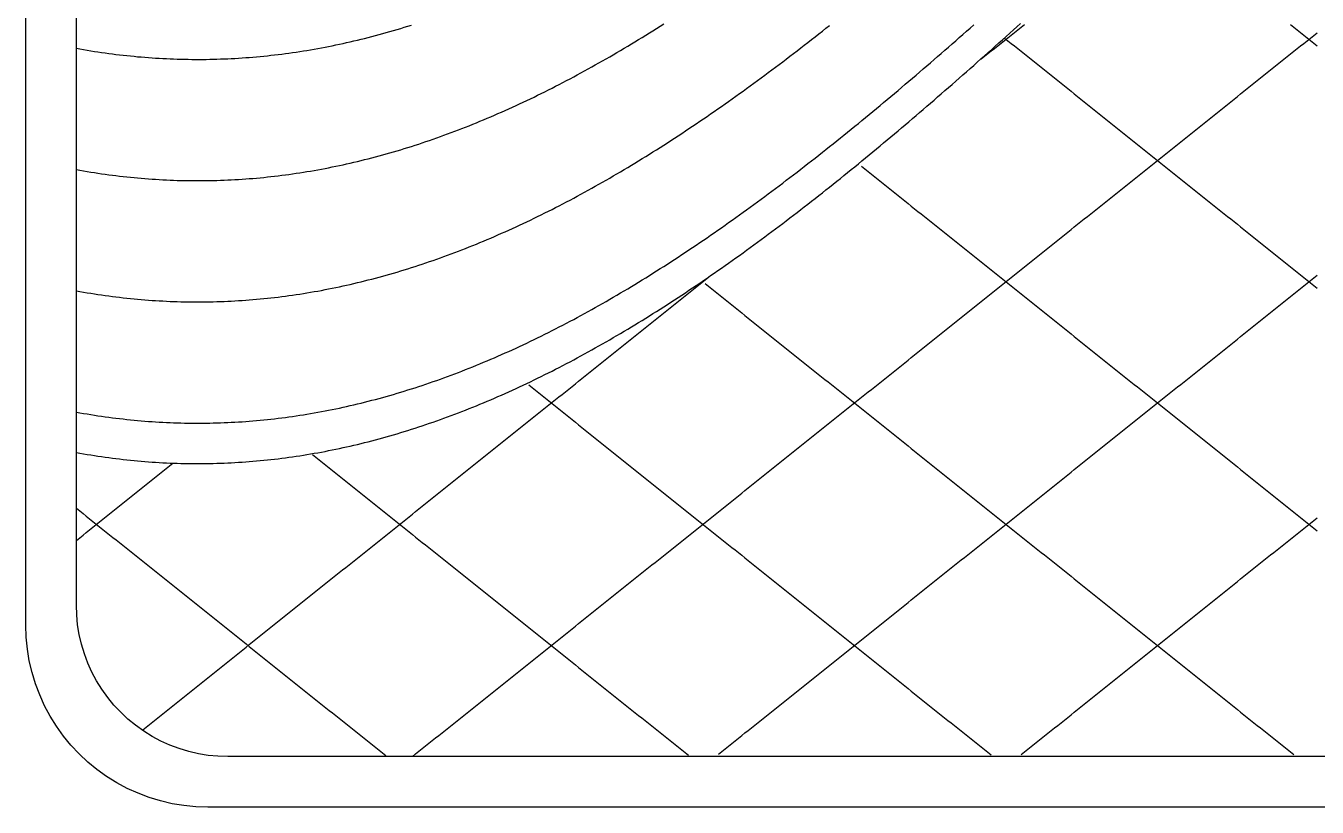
# Model space of a CAD drawing. Header units: millimetres. Extents: x 8 to 232, y 8 to 232.
# Drawn here: x 8 to 135.8, y 8 to 85.3 of the extents above; entities that cross this region are included whole.
import ezdxf

# ---------------------------------------------------------------- set-up
doc = ezdxf.new("R2010")
doc.units = ezdxf.units.MM
doc.layers.add('STUDY_GUIDES', color=7, linetype='Continuous')

msp = doc.modelspace()

# ---------------------------------------------------------------- linework, layer by layer
at = {"layer": 'STUDY_GUIDES'}
for points in [[(214, 8), (26, 8), (24.8227, 8.0385), (23.6505, 8.154), (22.4884, 8.3459), (21.3413, 8.6133), (20.2141, 8.9553), (19.1117, 9.3702), (18.0388, 9.8563), (17, 10.4115), (15.9997, 11.0335), (15.0423, 11.7196), (14.1318, 12.4669), (13.2721, 13.2721), (12.4669, 14.1318), (11.7196, 15.0423), (11.0335, 15.9997), (10.4115, 17), (9.8563, 18.0388), (9.3702, 19.1117), (8.9553, 20.2141), (8.6133, 21.3413), (8.3459, 22.4884), (8.154, 23.6505), (8.0385, 24.8227), (8, 26), (8, 214)], [(212, 13), (28, 13), (27.019, 13.0321), (26.0421, 13.1283), (25.0736, 13.2882), (24.1177, 13.5111), (23.1784, 13.796), (22.2597, 14.1418), (21.3657, 14.5469), (20.5, 15.0096), (19.6664, 15.528), (18.8686, 16.0997), (18.1098, 16.7224), (17.3934, 17.3934), (16.7224, 18.1098), (16.0997, 18.8686), (15.528, 19.6664), (15.0096, 20.5), (14.5469, 21.3657), (14.1418, 22.2597), (13.796, 23.1784), (13.5111, 24.1177), (13.2882, 25.0736), (13.1283, 26.0421), (13.0321, 27.019), (13, 28), (13, 212)], [(13, 43.0987), (13.3567, 43.0346), (13.7133, 42.9723), (14.07, 42.912), (14.4267, 42.8536), (14.7833, 42.7971), (15.14, 42.7426), (15.4967, 42.6899), (15.8533, 42.6392), (16.21, 42.5904), (16.5667, 42.5436), (16.9233, 42.4986), (17.28, 42.4556), (17.6367, 42.4145), (17.9933, 42.3754), (18.35, 42.3382), (18.7067, 42.3029), (19.0633, 42.2696), (19.42, 42.2382), (19.7767, 42.2087), (20.1333, 42.1812), (20.49, 42.1556), (20.8467, 42.132), (21.2033, 42.1103), (21.56, 42.0906), (21.9167, 42.0728), (22.2733, 42.0569), (22.63, 42.043), (22.9867, 42.031), (23.3433, 42.021), (23.7, 42.0129), (24.0567, 42.0068), (24.4133, 42.0026), (24.77, 42.0004), (25.1267, 42.0001), (25.4833, 42.0018), (25.84, 42.0054), (26.1967, 42.011), (26.5533, 42.0185), (26.91, 42.0279), (27.2667, 42.0393), (27.6233, 42.0527), (27.98, 42.068), (28.3367, 42.0852), (28.6933, 42.1044), (29.05, 42.1255), (29.4067, 42.1486), (29.7633, 42.1736), (30.12, 42.2006), (30.4767, 42.2294), (30.8333, 42.2603), (31.19, 42.2931), (31.5467, 42.3278), (31.9033, 42.3644), (32.26, 42.403), (32.6167, 42.4435), (32.9733, 42.486), (33.33, 42.5303), (33.6867, 42.5766), (34.0433, 42.6249), (34.4, 42.675), (34.7567, 42.7271), (35.1133, 42.7811), (35.47, 42.8371), (35.8267, 42.8949), (36.1833, 42.9547), (36.54, 43.0164), (36.8967, 43.0799), (37.2533, 43.1454), (37.61, 43.2128), (37.9667, 43.2822), (38.3233, 43.3534), (38.68, 43.4265), (39.0367, 43.5015), (39.3933, 43.5784), (39.75, 43.6572), (40.1067, 43.7379), (40.4633, 43.8205), (40.82, 43.905), (41.1767, 43.9913), (41.5333, 44.0795), (41.89, 44.1696), (42.2467, 44.2616), (42.6033, 44.3554), (42.96, 44.4511), (43.3167, 44.5487), (43.6733, 44.6481), (44.03, 44.7494), (44.3867, 44.8526), (44.7433, 44.9575), (45.1, 45.0644), (45.4567, 45.173), (45.8133, 45.2835), (46.17, 45.3959), (46.5267, 45.5101), (46.8833, 45.6261), (47.24, 45.7439), (47.5967, 45.8635), (47.9533, 45.9849), (48.31, 46.1082), (48.6667, 46.2333), (49.0233, 46.3601), (49.38, 46.4888), (49.7367, 46.6192), (50.0933, 46.7515), (50.45, 46.8855), (50.8067, 47.0213), (51.1633, 47.1589), (51.52, 47.2982), (51.8767, 47.4393), (52.2333, 47.5821), (52.59, 47.7268), (52.9467, 47.8731), (53.3033, 48.0212), (53.66, 48.1711), (54.0167, 48.3226), (54.3733, 48.4759), (54.73, 48.631), (55.0867, 48.7877), (55.4433, 48.9462), (55.8, 49.1063), (56.1567, 49.2682), (56.5133, 49.4317), (56.87, 49.597), (57.2267, 49.7639), (57.5833, 49.9325), (57.94, 50.1028), (58.2967, 50.2747), (58.6533, 50.4483), (59.01, 50.6236), (59.3667, 50.8005), (59.7233, 50.9791), (60.08, 51.1592), (60.4367, 51.341), (60.7933, 51.5245), (61.15, 51.7095), (61.5067, 51.8962), (61.8633, 52.0844), (62.22, 52.2743), (62.5767, 52.4658), (62.9333, 52.6588), (63.29, 52.8534), (63.6467, 53.0496), (64.0033, 53.2473), (64.36, 53.4466), (64.7167, 53.6475), (65.0733, 53.8499), (65.43, 54.0538), (65.7867, 54.2593), (66.1433, 54.4662), (66.5, 54.6747), (66.8567, 54.8847), (67.2133, 55.0962), (67.57, 55.3092), (67.9267, 55.5237), (68.2833, 55.7396), (68.64, 55.9571), (68.9967, 56.1759), (69.3533, 56.3963), (69.71, 56.6181), (70.0667, 56.8413), (70.4233, 57.066), (70.78, 57.292), (71.1367, 57.5195), (71.4933, 57.7484), (71.85, 57.9787), (72.2067, 58.2104), (72.5633, 58.4435), (72.92, 58.678), (73.2767, 58.9138), (73.6333, 59.151), (73.99, 59.3895), (74.3467, 59.6294), (74.7033, 59.8706), (75.06, 60.1131), (75.4167, 60.357), (75.7733, 60.6021), (76.13, 60.8486), (76.4867, 61.0964), (76.8433, 61.3454), (77.2, 61.5957), (77.5567, 61.8473), (77.9133, 62.1001), (78.27, 62.3542), (78.6267, 62.6095), (78.9833, 62.8661), (79.34, 63.1239), (79.6967, 63.3829), (80.0533, 63.6431), (80.41, 63.9045), (80.7667, 64.167), (81.1233, 64.4308), (81.48, 64.6957), (81.8367, 64.9618), (82.1933, 65.229), (82.55, 65.4974), (82.9067, 65.7669), (83.2633, 66.0375), (83.62, 66.3092), (83.9767, 66.5821), (84.3333, 66.856), (84.69, 67.131), (85.0467, 67.4071), (85.4033, 67.6842), (85.76, 67.9624), (86.1167, 68.2417), (86.4733, 68.522), (86.83, 68.8033), (87.1867, 69.0856), (87.5433, 69.3689), (87.9, 69.6532), (88.2567, 69.9385), (88.6133, 70.2248), (88.97, 70.5121), (89.3267, 70.8003), (89.6833, 71.0894), (90.04, 71.3795), (90.3967, 71.6705), (90.7533, 71.9625), (91.11, 72.2553), (91.4667, 72.549), (91.8233, 72.8437), (92.18, 73.1391), (92.5367, 73.4355), (92.8933, 73.7327), (93.25, 74.0308), (93.6067, 74.3296), (93.9633, 74.6294), (94.32, 74.9299), (94.6767, 75.2312), (95.0333, 75.5333), (95.39, 75.8362), (95.7467, 76.1399), (96.1033, 76.4443), (96.46, 76.7495), (96.8167, 77.0554), (97.1733, 77.3621), (97.53, 77.6694), (97.8867, 77.9775), (98.2433, 78.2863), (98.6, 78.5957), (98.9567, 78.9059), (99.3133, 79.2167), (99.67, 79.5281), (100.0267, 79.8402), (100.3833, 80.1529), (100.74, 80.4662), (101.0967, 80.7802), (101.4533, 81.0947), (101.81, 81.4099), (102.1667, 81.7256), (102.5233, 82.0419), (102.88, 82.3587), (103.2367, 82.6761), (103.5933, 82.994), (103.95, 83.3124), (104.3067, 83.6314), (104.6633, 83.9508), (105.02, 84.2708), (105.3767, 84.5912), (105.7333, 84.9121), (106.09, 85.2334), (106.4467, 85.5552)], [(13, 71.0987), (13.3567, 71.0346), (13.7133, 70.9723), (14.07, 70.912), (14.4267, 70.8536), (14.7833, 70.7971), (15.14, 70.7426), (15.4967, 70.6899), (15.8533, 70.6392), (16.21, 70.5904), (16.5667, 70.5436), (16.9233, 70.4986), (17.28, 70.4556), (17.6367, 70.4145), (17.9933, 70.3754), (18.35, 70.3382), (18.7067, 70.3029), (19.0633, 70.2696), (19.42, 70.2382), (19.7767, 70.2087), (20.1333, 70.1812), (20.49, 70.1556), (20.8467, 70.132), (21.2033, 70.1103), (21.56, 70.0906), (21.9167, 70.0728), (22.2733, 70.0569), (22.63, 70.043), (22.9867, 70.031), (23.3433, 70.021), (23.7, 70.0129), (24.0567, 70.0068), (24.4133, 70.0026), (24.77, 70.0004), (25.1267, 70.0001), (25.4833, 70.0018), (25.84, 70.0054), (26.1967, 70.011), (26.5533, 70.0185), (26.91, 70.0279), (27.2667, 70.0393), (27.6233, 70.0527), (27.98, 70.068), (28.3367, 70.0852), (28.6933, 70.1044), (29.05, 70.1255), (29.4067, 70.1486), (29.7633, 70.1736), (30.12, 70.2006), (30.4767, 70.2294), (30.8333, 70.2603), (31.19, 70.2931), (31.5467, 70.3278), (31.9033, 70.3644), (32.26, 70.403), (32.6167, 70.4435), (32.9733, 70.486), (33.33, 70.5303), (33.6867, 70.5766), (34.0433, 70.6249), (34.4, 70.675), (34.7567, 70.7271), (35.1133, 70.7811), (35.47, 70.8371), (35.8267, 70.8949), (36.1833, 70.9547), (36.54, 71.0164), (36.8967, 71.0799), (37.2533, 71.1454), (37.61, 71.2128), (37.9667, 71.2822), (38.3233, 71.3534), (38.68, 71.4265), (39.0367, 71.5015), (39.3933, 71.5784), (39.75, 71.6572), (40.1067, 71.7379), (40.4633, 71.8205), (40.82, 71.905), (41.1767, 71.9913), (41.5333, 72.0795), (41.89, 72.1696), (42.2467, 72.2616), (42.6033, 72.3554), (42.96, 72.4511), (43.3167, 72.5487), (43.6733, 72.6481), (44.03, 72.7494), (44.3867, 72.8526), (44.7433, 72.9575), (45.1, 73.0644), (45.4567, 73.173), (45.8133, 73.2835), (46.17, 73.3959), (46.5267, 73.5101), (46.8833, 73.6261), (47.24, 73.7439), (47.5967, 73.8635), (47.9533, 73.9849), (48.31, 74.1082), (48.6667, 74.2333), (49.0233, 74.3601), (49.38, 74.4888), (49.7367, 74.6192), (50.0933, 74.7515), (50.45, 74.8855), (50.8067, 75.0213), (51.1633, 75.1589), (51.52, 75.2982), (51.8767, 75.4393), (52.2333, 75.5821), (52.59, 75.7268), (52.9467, 75.8731), (53.3033, 76.0212), (53.66, 76.1711), (54.0167, 76.3226), (54.3733, 76.4759), (54.73, 76.631), (55.0867, 76.7877), (55.4433, 76.9462), (55.8, 77.1063), (56.1567, 77.2682), (56.5133, 77.4317), (56.87, 77.597), (57.2267, 77.7639), (57.5833, 77.9325), (57.94, 78.1028), (58.2967, 78.2747), (58.6533, 78.4483), (59.01, 78.6236), (59.3667, 78.8005), (59.7233, 78.9791), (60.08, 79.1592), (60.4367, 79.341), (60.7933, 79.5245), (61.15, 79.7095), (61.5067, 79.8962), (61.8633, 80.0844), (62.22, 80.2743), (62.5767, 80.4658), (62.9333, 80.6588), (63.29, 80.8534), (63.6467, 81.0496), (64.0033, 81.2473), (64.36, 81.4466), (64.7167, 81.6475), (65.0733, 81.8499), (65.43, 82.0538), (65.7867, 82.2593), (66.1433, 82.4662), (66.5, 82.6747), (66.8567, 82.8847), (67.2133, 83.0962), (67.57, 83.3092), (67.9267, 83.5237), (68.2833, 83.7396), (68.64, 83.9571), (68.9967, 84.1759), (69.3533, 84.3963), (69.71, 84.6181), (70.0667, 84.8413), (70.4233, 85.066), (70.78, 85.292), (71.1367, 85.5195)], [(13, 47.0987), (13.3567, 47.0346), (13.7133, 46.9723), (14.07, 46.912), (14.4267, 46.8536), (14.7833, 46.7971), (15.14, 46.7426), (15.4967, 46.6899), (15.8533, 46.6392), (16.21, 46.5904), (16.5667, 46.5436), (16.9233, 46.4986), (17.28, 46.4556), (17.6367, 46.4145), (17.9933, 46.3754), (18.35, 46.3382), (18.7067, 46.3029), (19.0633, 46.2696), (19.42, 46.2382), (19.7767, 46.2087), (20.1333, 46.1812), (20.49, 46.1556), (20.8467, 46.132), (21.2033, 46.1103), (21.56, 46.0906), (21.9167, 46.0728), (22.2733, 46.0569), (22.63, 46.043), (22.9867, 46.031), (23.3433, 46.021), (23.7, 46.0129), (24.0567, 46.0068), (24.4133, 46.0026), (24.77, 46.0004), (25.1267, 46.0001), (25.4833, 46.0018), (25.84, 46.0054), (26.1967, 46.011), (26.5533, 46.0185), (26.91, 46.0279), (27.2667, 46.0393), (27.6233, 46.0527), (27.98, 46.068), (28.3367, 46.0852), (28.6933, 46.1044), (29.05, 46.1255), (29.4067, 46.1486), (29.7633, 46.1736), (30.12, 46.2006), (30.4767, 46.2294), (30.8333, 46.2603), (31.19, 46.2931), (31.5467, 46.3278), (31.9033, 46.3644), (32.26, 46.403), (32.6167, 46.4435), (32.9733, 46.486), (33.33, 46.5303), (33.6867, 46.5766), (34.0433, 46.6249), (34.4, 46.675), (34.7567, 46.7271), (35.1133, 46.7811), (35.47, 46.8371), (35.8267, 46.8949), (36.1833, 46.9547), (36.54, 47.0164), (36.8967, 47.0799), (37.2533, 47.1454), (37.61, 47.2128), (37.9667, 47.2822), (38.3233, 47.3534), (38.68, 47.4265), (39.0367, 47.5015), (39.3933, 47.5784), (39.75, 47.6572), (40.1067, 47.7379), (40.4633, 47.8205), (40.82, 47.905), (41.1767, 47.9913), (41.5333, 48.0795), (41.89, 48.1696), (42.2467, 48.2616), (42.6033, 48.3554), (42.96, 48.4511), (43.3167, 48.5487), (43.6733, 48.6481), (44.03, 48.7494), (44.3867, 48.8526), (44.7433, 48.9575), (45.1, 49.0644), (45.4567, 49.173), (45.8133, 49.2835), (46.17, 49.3959), (46.5267, 49.5101), (46.8833, 49.6261), (47.24, 49.7439), (47.5967, 49.8635), (47.9533, 49.9849), (48.31, 50.1082), (48.6667, 50.2333), (49.0233, 50.3601), (49.38, 50.4888), (49.7367, 50.6192), (50.0933, 50.7515), (50.45, 50.8855), (50.8067, 51.0213), (51.1633, 51.1589), (51.52, 51.2982), (51.8767, 51.4393), (52.2333, 51.5821), (52.59, 51.7268), (52.9467, 51.8731), (53.3033, 52.0212), (53.66, 52.1711), (54.0167, 52.3226), (54.3733, 52.4759), (54.73, 52.631), (55.0867, 52.7877), (55.4433, 52.9462), (55.8, 53.1063), (56.1567, 53.2682), (56.5133, 53.4317), (56.87, 53.597), (57.2267, 53.7639), (57.5833, 53.9325), (57.94, 54.1028), (58.2967, 54.2747), (58.6533, 54.4483), (59.01, 54.6236), (59.3667, 54.8005), (59.7233, 54.9791), (60.08, 55.1592), (60.4367, 55.341), (60.7933, 55.5245), (61.15, 55.7095), (61.5067, 55.8962), (61.8633, 56.0844), (62.22, 56.2743), (62.5767, 56.4658), (62.9333, 56.6588), (63.29, 56.8534), (63.6467, 57.0496), (64.0033, 57.2473), (64.36, 57.4466), (64.7167, 57.6475), (65.0733, 57.8499), (65.43, 58.0538), (65.7867, 58.2593), (66.1433, 58.4662), (66.5, 58.6747), (66.8567, 58.8847), (67.2133, 59.0962), (67.57, 59.3092), (67.9267, 59.5237), (68.2833, 59.7396), (68.64, 59.9571), (68.9967, 60.1759), (69.3533, 60.3963), (69.71, 60.6181), (70.0667, 60.8413), (70.4233, 61.066), (70.78, 61.292), (71.1367, 61.5195), (71.4933, 61.7484), (71.85, 61.9787), (72.2067, 62.2104), (72.5633, 62.4435), (72.92, 62.678), (73.2767, 62.9138), (73.6333, 63.151), (73.99, 63.3895), (74.3467, 63.6294), (74.7033, 63.8706), (75.06, 64.1131), (75.4167, 64.357), (75.7733, 64.6021), (76.13, 64.8486), (76.4867, 65.0964), (76.8433, 65.3454), (77.2, 65.5957), (77.5567, 65.8473), (77.9133, 66.1001), (78.27, 66.3542), (78.6267, 66.6095), (78.9833, 66.8661), (79.34, 67.1239), (79.6967, 67.3829), (80.0533, 67.6431), (80.41, 67.9045), (80.7667, 68.167), (81.1233, 68.4308), (81.48, 68.6957), (81.8367, 68.9618), (82.1933, 69.229), (82.55, 69.4974), (82.9067, 69.7669), (83.2633, 70.0375), (83.62, 70.3092), (83.9767, 70.5821), (84.3333, 70.856), (84.69, 71.131), (85.0467, 71.4071), (85.4033, 71.6842), (85.76, 71.9624), (86.1167, 72.2417), (86.4733, 72.522), (86.83, 72.8033), (87.1867, 73.0856), (87.5433, 73.3689), (87.9, 73.6532), (88.2567, 73.9385), (88.6133, 74.2248), (88.97, 74.5121), (89.3267, 74.8003), (89.6833, 75.0894), (90.04, 75.3795), (90.3967, 75.6705), (90.7533, 75.9625), (91.11, 76.2553), (91.4667, 76.549), (91.8233, 76.8437), (92.18, 77.1391), (92.5367, 77.4355), (92.8933, 77.7327), (93.25, 78.0308), (93.6067, 78.3296), (93.9633, 78.6294), (94.32, 78.9299), (94.6767, 79.2312), (95.0333, 79.5333), (95.39, 79.8362), (95.7467, 80.1399), (96.1033, 80.4443), (96.46, 80.7495), (96.8167, 81.0554), (97.1733, 81.3621), (97.53, 81.6694), (97.8867, 81.9775), (98.2433, 82.2863), (98.6, 82.5957), (98.9567, 82.9059), (99.3133, 83.2167), (99.67, 83.5281), (100.0267, 83.8402), (100.3833, 84.1529), (100.74, 84.4662), (101.0967, 84.7802), (101.4533, 85.0947), (101.81, 85.4099)], [(13, 83.0987), (13.3567, 83.0346), (13.7133, 82.9723), (14.07, 82.912), (14.4267, 82.8536), (14.7833, 82.7971), (15.14, 82.7426), (15.4967, 82.6899), (15.8533, 82.6392), (16.21, 82.5904), (16.5667, 82.5436), (16.9233, 82.4986), (17.28, 82.4556), (17.6367, 82.4145), (17.9933, 82.3754), (18.35, 82.3382), (18.7067, 82.3029), (19.0633, 82.2696), (19.42, 82.2382), (19.7767, 82.2087), (20.1333, 82.1812), (20.49, 82.1556), (20.8467, 82.132), (21.2033, 82.1103), (21.56, 82.0906), (21.9167, 82.0728), (22.2733, 82.0569), (22.63, 82.043), (22.9867, 82.031), (23.3433, 82.021), (23.7, 82.0129), (24.0567, 82.0068), (24.4133, 82.0026), (24.77, 82.0004), (25.1267, 82.0001), (25.4833, 82.0018), (25.84, 82.0054), (26.1967, 82.011), (26.5533, 82.0185), (26.91, 82.0279), (27.2667, 82.0393), (27.6233, 82.0527), (27.98, 82.068), (28.3367, 82.0852), (28.6933, 82.1044), (29.05, 82.1255), (29.4067, 82.1486), (29.7633, 82.1736), (30.12, 82.2006), (30.4767, 82.2294), (30.8333, 82.2603), (31.19, 82.2931), (31.5467, 82.3278), (31.9033, 82.3644), (32.26, 82.403), (32.6167, 82.4435), (32.9733, 82.486), (33.33, 82.5303), (33.6867, 82.5766), (34.0433, 82.6249), (34.4, 82.675), (34.7567, 82.7271), (35.1133, 82.7811), (35.47, 82.8371), (35.8267, 82.8949), (36.1833, 82.9547), (36.54, 83.0164), (36.8967, 83.0799), (37.2533, 83.1454), (37.61, 83.2128), (37.9667, 83.2822), (38.3233, 83.3534), (38.68, 83.4265), (39.0367, 83.5015), (39.3933, 83.5784), (39.75, 83.6572), (40.1067, 83.7379), (40.4633, 83.8205), (40.82, 83.905), (41.1767, 83.9913), (41.5333, 84.0795), (41.89, 84.1696), (42.2467, 84.2616), (42.6033, 84.3554), (42.96, 84.4511), (43.3167, 84.5487), (43.6733, 84.6481), (44.03, 84.7494), (44.3867, 84.8526), (44.7433, 84.9575), (45.1, 85.0644), (45.4567, 85.173), (45.8133, 85.2835), (46.17, 85.3959)], [(13, 59.0987), (13.3567, 59.0346), (13.7133, 58.9723), (14.07, 58.912), (14.4267, 58.8536), (14.7833, 58.7971), (15.14, 58.7426), (15.4967, 58.6899), (15.8533, 58.6392), (16.21, 58.5904), (16.5667, 58.5436), (16.9233, 58.4986), (17.28, 58.4556), (17.6367, 58.4145), (17.9933, 58.3754), (18.35, 58.3382), (18.7067, 58.3029), (19.0633, 58.2696), (19.42, 58.2382), (19.7767, 58.2087), (20.1333, 58.1812), (20.49, 58.1556), (20.8467, 58.132), (21.2033, 58.1103), (21.56, 58.0906), (21.9167, 58.0728), (22.2733, 58.0569), (22.63, 58.043), (22.9867, 58.031), (23.3433, 58.021), (23.7, 58.0129), (24.0567, 58.0068), (24.4133, 58.0026), (24.77, 58.0004), (25.1267, 58.0001), (25.4833, 58.0018), (25.84, 58.0054), (26.1967, 58.011), (26.5533, 58.0185), (26.91, 58.0279), (27.2667, 58.0393), (27.6233, 58.0527), (27.98, 58.068), (28.3367, 58.0852), (28.6933, 58.1044), (29.05, 58.1255), (29.4067, 58.1486), (29.7633, 58.1736), (30.12, 58.2006), (30.4767, 58.2294), (30.8333, 58.2603), (31.19, 58.2931), (31.5467, 58.3278), (31.9033, 58.3644), (32.26, 58.403), (32.6167, 58.4435), (32.9733, 58.486), (33.33, 58.5303), (33.6867, 58.5766), (34.0433, 58.6249), (34.4, 58.675), (34.7567, 58.7271), (35.1133, 58.7811), (35.47, 58.8371), (35.8267, 58.8949), (36.1833, 58.9547), (36.54, 59.0164), (36.8967, 59.0799), (37.2533, 59.1454), (37.61, 59.2128), (37.9667, 59.2822), (38.3233, 59.3534), (38.68, 59.4265), (39.0367, 59.5015), (39.3933, 59.5784), (39.75, 59.6572), (40.1067, 59.7379), (40.4633, 59.8205), (40.82, 59.905), (41.1767, 59.9913), (41.5333, 60.0795), (41.89, 60.1696), (42.2467, 60.2616), (42.6033, 60.3554), (42.96, 60.4511), (43.3167, 60.5487), (43.6733, 60.6481), (44.03, 60.7494), (44.3867, 60.8526), (44.7433, 60.9575), (45.1, 61.0644), (45.4567, 61.173), (45.8133, 61.2835), (46.17, 61.3959), (46.5267, 61.5101), (46.8833, 61.6261), (47.24, 61.7439), (47.5967, 61.8635), (47.9533, 61.9849), (48.31, 62.1082), (48.6667, 62.2333), (49.0233, 62.3601), (49.38, 62.4888), (49.7367, 62.6192), (50.0933, 62.7515), (50.45, 62.8855), (50.8067, 63.0213), (51.1633, 63.1589), (51.52, 63.2982), (51.8767, 63.4393), (52.2333, 63.5821), (52.59, 63.7268), (52.9467, 63.8731), (53.3033, 64.0212), (53.66, 64.1711), (54.0167, 64.3226), (54.3733, 64.4759), (54.73, 64.631), (55.0867, 64.7877), (55.4433, 64.9462), (55.8, 65.1063), (56.1567, 65.2682), (56.5133, 65.4317), (56.87, 65.597), (57.2267, 65.7639), (57.5833, 65.9325), (57.94, 66.1028), (58.2967, 66.2747), (58.6533, 66.4483), (59.01, 66.6236), (59.3667, 66.8005), (59.7233, 66.9791), (60.08, 67.1592), (60.4367, 67.341), (60.7933, 67.5245), (61.15, 67.7095), (61.5067, 67.8962), (61.8633, 68.0844), (62.22, 68.2743), (62.5767, 68.4658), (62.9333, 68.6588), (63.29, 68.8534), (63.6467, 69.0496), (64.0033, 69.2473), (64.36, 69.4466), (64.7167, 69.6475), (65.0733, 69.8499), (65.43, 70.0538), (65.7867, 70.2593), (66.1433, 70.4662), (66.5, 70.6747), (66.8567, 70.8847), (67.2133, 71.0962), (67.57, 71.3092), (67.9267, 71.5237), (68.2833, 71.7396), (68.64, 71.9571), (68.9967, 72.1759), (69.3533, 72.3963), (69.71, 72.6181), (70.0667, 72.8413), (70.4233, 73.066), (70.78, 73.292), (71.1367, 73.5195), (71.4933, 73.7484), (71.85, 73.9787), (72.2067, 74.2104), (72.5633, 74.4435), (72.92, 74.678), (73.2767, 74.9138), (73.6333, 75.151), (73.99, 75.3895), (74.3467, 75.6294), (74.7033, 75.8706), (75.06, 76.1131), (75.4167, 76.357), (75.7733, 76.6021), (76.13, 76.8486), (76.4867, 77.0964), (76.8433, 77.3454), (77.2, 77.5957), (77.5567, 77.8473), (77.9133, 78.1001), (78.27, 78.3542), (78.6267, 78.6095), (78.9833, 78.8661), (79.34, 79.1239), (79.6967, 79.3829), (80.0533, 79.6431), (80.41, 79.9045), (80.7667, 80.167), (81.1233, 80.4308), (81.48, 80.6957), (81.8367, 80.9618), (82.1933, 81.229), (82.55, 81.4974), (82.9067, 81.7669), (83.2633, 82.0375), (83.62, 82.3092), (83.9767, 82.5821), (84.3333, 82.856), (84.69, 83.131), (85.0467, 83.4071), (85.4033, 83.6842), (85.76, 83.9624), (86.1167, 84.2417), (86.4733, 84.522), (86.83, 84.8033), (87.1867, 85.0856), (87.5433, 85.3689)], [(46.2523, 13.0018), (46.5815, 13.2652), (46.9108, 13.5286), (47.24, 13.792), (47.5692, 14.0554), (47.8985, 14.3188), (48.2277, 14.5822), (48.5569, 14.8455), (48.8862, 15.1089), (49.2154, 15.3723), (49.5446, 15.6357), (49.8738, 15.8991), (50.2031, 16.1625), (50.5323, 16.4258), (50.8615, 16.6892), (51.1908, 16.9526), (51.52, 17.216), (51.8492, 17.4794), (52.1785, 17.7428), (52.5077, 18.0062), (52.8369, 18.2695), (53.1662, 18.5329), (53.4954, 18.7963), (53.8246, 19.0597), (54.1538, 19.3231), (54.4831, 19.5865), (54.8123, 19.8498), (55.1415, 20.1132), (55.4708, 20.3766), (55.8, 20.64), (56.1292, 20.9034), (56.4585, 21.1668), (56.7877, 21.4302), (57.1169, 21.6935), (57.4462, 21.9569), (57.7754, 22.2203), (58.1046, 22.4837), (58.4338, 22.7471), (58.7631, 23.0105), (59.0923, 23.2738), (59.4215, 23.5372), (59.7508, 23.8006), (60.08, 24.064), (60.4092, 24.3274), (60.7385, 24.5908), (61.0677, 24.8542), (61.3969, 25.1175), (61.7262, 25.3809), (62.0554, 25.6443), (62.3846, 25.9077), (62.7138, 26.1711), (63.0431, 26.4345), (63.3723, 26.6978), (63.7015, 26.9612), (64.0308, 27.2246), (64.36, 27.488), (64.6892, 27.7514), (65.0185, 28.0148), (65.3477, 28.2782), (65.6769, 28.5415), (66.0062, 28.8049), (66.3354, 29.0683), (66.6646, 29.3317), (66.9938, 29.5951), (67.3231, 29.8585), (67.6523, 30.1218), (67.9815, 30.3852), (68.3108, 30.6486), (68.64, 30.912), (68.9692, 31.1754), (69.2985, 31.4388), (69.6277, 31.7022), (69.9569, 31.9655), (70.2862, 32.2289), (70.6154, 32.4923), (70.9446, 32.7557), (71.2738, 33.0191), (71.6031, 33.2825), (71.9323, 33.5458), (72.2615, 33.8092), (72.5908, 34.0726), (72.92, 34.336), (73.2492, 34.5994), (73.5785, 34.8628), (73.9077, 35.1262), (74.2369, 35.3895), (74.5662, 35.6529), (74.8954, 35.9163), (75.2246, 36.1797), (75.5538, 36.4431), (75.8831, 36.7065), (76.2123, 36.9698), (76.5415, 37.2332), (76.8708, 37.4966), (77.2, 37.76), (77.5292, 38.0234), (77.8585, 38.2868), (78.1877, 38.5502), (78.5169, 38.8135), (78.8462, 39.0769), (79.1754, 39.3403), (79.5046, 39.6037), (79.8338, 39.8671), (80.1631, 40.1305), (80.4923, 40.3938), (80.8215, 40.6572), (81.1508, 40.9206), (81.48, 41.184), (81.8092, 41.4474), (82.1385, 41.7108), (82.4677, 41.9742), (82.7969, 42.2375), (83.1262, 42.5009), (83.4554, 42.7643), (83.7846, 43.0277), (84.1138, 43.2911), (84.4431, 43.5545), (84.7723, 43.8178), (85.1015, 44.0812), (85.4308, 44.3446), (85.76, 44.608), (86.0892, 44.8714), (86.4185, 45.1348), (86.7477, 45.3982), (87.0769, 45.6615), (87.4062, 45.9249), (87.7354, 46.1883), (88.0646, 46.4517), (88.3938, 46.7151), (88.7231, 46.9785), (89.0523, 47.2418), (89.3815, 47.5052), (89.7108, 47.7686), (90.04, 48.032), (90.3692, 48.2954), (90.6985, 48.5588), (91.0277, 48.8222), (91.3569, 49.0855), (91.6862, 49.3489), (92.0154, 49.6123), (92.3446, 49.8757), (92.6738, 50.1391), (93.0031, 50.4025), (93.3323, 50.6658), (93.6615, 50.9292), (93.9908, 51.1926), (94.32, 51.456), (94.6492, 51.7194), (94.9785, 51.9828), (95.3077, 52.2462), (95.6369, 52.5095), (95.9662, 52.7729), (96.2954, 53.0363), (96.6246, 53.2997), (96.9538, 53.5631), (97.2831, 53.8265), (97.6123, 54.0898), (97.9415, 54.3532), (98.2708, 54.6166), (98.6, 54.88), (98.9292, 55.1434), (99.2585, 55.4068), (99.5877, 55.6702), (99.9169, 55.9335), (100.2462, 56.1969), (100.5754, 56.4603), (100.9046, 56.7237), (101.2338, 56.9871), (101.5631, 57.2505), (101.8923, 57.5138), (102.2215, 57.7772), (102.5508, 58.0406), (102.88, 58.304), (103.2092, 58.5674), (103.5385, 58.8308), (103.8677, 59.0942), (104.1969, 59.3575), (104.5262, 59.6209), (104.8554, 59.8843), (105.1846, 60.1477), (105.5138, 60.4111), (105.8431, 60.6745), (106.1723, 60.9378), (106.5015, 61.2012), (106.8308, 61.4646), (107.16, 61.728), (107.4892, 61.9914), (107.8185, 62.2548), (108.1477, 62.5182), (108.4769, 62.7815), (108.8062, 63.0449), (109.1354, 63.3083), (109.4646, 63.5717), (109.7938, 63.8351), (110.1231, 64.0985), (110.4523, 64.3618), (110.7815, 64.6252), (111.1108, 64.8886), (111.44, 65.152), (111.7692, 65.4154), (112.0985, 65.6788), (112.4277, 65.9422), (112.7569, 66.2055), (113.0862, 66.4689), (113.4154, 66.7323), (113.7446, 66.9957), (114.0738, 67.2591), (114.4031, 67.5225), (114.7323, 67.7858), (115.0615, 68.0492), (115.3908, 68.3126), (115.72, 68.576), (116.0492, 68.8394), (116.3785, 69.1028), (116.7077, 69.3662), (117.0369, 69.6295), (117.3662, 69.8929), (117.6954, 70.1563), (118.0246, 70.4197), (118.3538, 70.6831), (118.6831, 70.9465), (119.0123, 71.2098), (119.3415, 71.4732), (119.6708, 71.7366), (120, 72), (120.3292, 72.2634), (120.6585, 72.5268), (120.9877, 72.7902), (121.3169, 73.0535), (121.6462, 73.3169), (121.9754, 73.5803), (122.3046, 73.8437), (122.6338, 74.1071), (122.9631, 74.3705), (123.2923, 74.6338), (123.6215, 74.8972), (123.9508, 75.1606), (124.28, 75.424), (124.6092, 75.6874), (124.9385, 75.9508), (125.2677, 76.2142), (125.5969, 76.4775), (125.9262, 76.7409), (126.2554, 77.0043), (126.5846, 77.2677), (126.9138, 77.5311), (127.2431, 77.7945), (127.5723, 78.0578), (127.9015, 78.3212), (128.2308, 78.5846), (128.56, 78.848), (128.8892, 79.1114), (129.2185, 79.3748), (129.5477, 79.6382), (129.8769, 79.9015), (130.2062, 80.1649), (130.5354, 80.4283), (130.8646, 80.6917), (131.1938, 80.9551), (131.5231, 81.2185), (131.8523, 81.4818), (132.1815, 81.7452), (132.5108, 82.0086), (132.84, 82.272), (133.1692, 82.5354), (133.4985, 82.7988), (133.8277, 83.0622), (134.1569, 83.3255), (134.4862, 83.5889), (134.8154, 83.8523), (135.1446, 84.1157), (135.4738, 84.3791), (135.8031, 84.6425)], [(102.5508, 82.0406), (102.88, 82.304), (103.2092, 82.5674), (103.5385, 82.8308), (103.8677, 83.0942), (104.1969, 83.3575), (104.5262, 83.6209), (104.8554, 83.8843), (105.1846, 84.1477), (105.5138, 84.4111), (105.8431, 84.6745), (106.1723, 84.9378), (106.5015, 85.2012), (106.8308, 85.4646)], [(133.1692, 85.4646), (133.4985, 85.2012), (133.8277, 84.9378), (134.1569, 84.6745), (134.4862, 84.4111), (134.8154, 84.1477), (135.1446, 83.8843), (135.4738, 83.6209), (135.8031, 83.3575)], [(104.8554, 84.1157), (105.1846, 83.8523), (105.5138, 83.5889), (105.8431, 83.3255), (106.1723, 83.0622), (106.5015, 82.7988), (106.8308, 82.5354), (107.16, 82.272), (107.4892, 82.0086), (107.8185, 81.7452), (108.1477, 81.4818), (108.4769, 81.2185), (108.8062, 80.9551), (109.1354, 80.6917), (109.4646, 80.4283), (109.7938, 80.1649), (110.1231, 79.9015), (110.4523, 79.6382), (110.7815, 79.3748), (111.1108, 79.1114), (111.44, 78.848), (111.7692, 78.5846), (112.0985, 78.3212), (112.4277, 78.0578), (112.7569, 77.7945), (113.0862, 77.5311), (113.4154, 77.2677), (113.7446, 77.0043), (114.0738, 76.7409), (114.4031, 76.4775), (114.7323, 76.2142), (115.0615, 75.9508), (115.3908, 75.6874), (115.72, 75.424), (116.0492, 75.1606), (116.3785, 74.8972), (116.7077, 74.6338), (117.0369, 74.3705), (117.3662, 74.1071), (117.6954, 73.8437), (118.0246, 73.5803), (118.3538, 73.3169), (118.6831, 73.0535), (119.0123, 72.7902), (119.3415, 72.5268), (119.6708, 72.2634), (120, 72), (120.3292, 71.7366), (120.6585, 71.4732), (120.9877, 71.2098), (121.3169, 70.9465), (121.6462, 70.6831), (121.9754, 70.4197), (122.3046, 70.1563), (122.6338, 69.8929), (122.9631, 69.6295), (123.2923, 69.3662), (123.6215, 69.1028), (123.9508, 68.8394), (124.28, 68.576), (124.6092, 68.3126), (124.9385, 68.0492), (125.2677, 67.7858), (125.5969, 67.5225), (125.9262, 67.2591), (126.2554, 66.9957), (126.5846, 66.7323), (126.9138, 66.4689), (127.2431, 66.2055), (127.5723, 65.9422), (127.9015, 65.6788), (128.2308, 65.4154), (128.56, 65.152), (128.8892, 64.8886), (129.2185, 64.6252), (129.5477, 64.3618), (129.8769, 64.0985), (130.2062, 63.8351), (130.5354, 63.5717), (130.8646, 63.3083), (131.1938, 63.0449), (131.5231, 62.7815), (131.8523, 62.5182), (132.1815, 62.2548), (132.5108, 61.9914), (132.84, 61.728), (133.1692, 61.4646), (133.4985, 61.2012), (133.8277, 60.9378), (134.1569, 60.6745), (134.4862, 60.4111), (134.8154, 60.1477), (135.1446, 59.8843), (135.4738, 59.6209), (135.8031, 59.3575)], [(90.6985, 71.4412), (91.0277, 71.1778), (91.3569, 70.9145), (91.6862, 70.6511), (92.0154, 70.3877), (92.3446, 70.1243), (92.6738, 69.8609), (93.0031, 69.5975), (93.3323, 69.3342), (93.6615, 69.0708), (93.9908, 68.8074), (94.32, 68.544), (94.6492, 68.2806), (94.9785, 68.0172), (95.3077, 67.7538), (95.6369, 67.4905), (95.9662, 67.2271), (96.2954, 66.9637), (96.6246, 66.7003), (96.9538, 66.4369), (97.2831, 66.1735), (97.6123, 65.9102), (97.9415, 65.6468), (98.2708, 65.3834), (98.6, 65.12), (98.9292, 64.8566), (99.2585, 64.5932), (99.5877, 64.3298), (99.9169, 64.0665), (100.2462, 63.8031), (100.5754, 63.5397), (100.9046, 63.2763), (101.2338, 63.0129), (101.5631, 62.7495), (101.8923, 62.4862), (102.2215, 62.2228), (102.5508, 61.9594), (102.88, 61.696), (103.2092, 61.4326), (103.5385, 61.1692), (103.8677, 60.9058), (104.1969, 60.6425), (104.5262, 60.3791), (104.8554, 60.1157), (105.1846, 59.8523), (105.5138, 59.5889), (105.8431, 59.3255), (106.1723, 59.0622), (106.5015, 58.7988), (106.8308, 58.5354), (107.16, 58.272), (107.4892, 58.0086), (107.8185, 57.7452), (108.1477, 57.4818), (108.4769, 57.2185), (108.8062, 56.9551), (109.1354, 56.6917), (109.4646, 56.4283), (109.7938, 56.1649), (110.1231, 55.9015), (110.4523, 55.6382), (110.7815, 55.3748), (111.1108, 55.1114), (111.44, 54.848), (111.7692, 54.5846), (112.0985, 54.3212), (112.4277, 54.0578), (112.7569, 53.7945), (113.0862, 53.5311), (113.4154, 53.2677), (113.7446, 53.0043), (114.0738, 52.7409), (114.4031, 52.4775), (114.7323, 52.2142), (115.0615, 51.9508), (115.3908, 51.6874), (115.72, 51.424), (116.0492, 51.1606), (116.3785, 50.8972), (116.7077, 50.6338), (117.0369, 50.3705), (117.3662, 50.1071), (117.6954, 49.8437), (118.0246, 49.5803), (118.3538, 49.3169), (118.6831, 49.0535), (119.0123, 48.7902), (119.3415, 48.5268), (119.6708, 48.2634), (120, 48), (120.3292, 47.7366), (120.6585, 47.4732), (120.9877, 47.2098), (121.3169, 46.9465), (121.6462, 46.6831), (121.9754, 46.4197), (122.3046, 46.1563), (122.6338, 45.8929), (122.9631, 45.6295), (123.2923, 45.3662), (123.6215, 45.1028), (123.9508, 44.8394), (124.28, 44.576), (124.6092, 44.3126), (124.9385, 44.0492), (125.2677, 43.7858), (125.5969, 43.5225), (125.9262, 43.2591), (126.2554, 42.9957), (126.5846, 42.7323), (126.9138, 42.4689), (127.2431, 42.2055), (127.5723, 41.9422), (127.9015, 41.6788), (128.2308, 41.4154), (128.56, 41.152), (128.8892, 40.8886), (129.2185, 40.6252), (129.5477, 40.3618), (129.8769, 40.0985), (130.2062, 39.8351), (130.5354, 39.5717), (130.8646, 39.3083), (131.1938, 39.0449), (131.5231, 38.7815), (131.8523, 38.5182), (132.1815, 38.2548), (132.5108, 37.9914), (132.84, 37.728), (133.1692, 37.4646), (133.4985, 37.2012), (133.8277, 36.9378), (134.1569, 36.6745), (134.4862, 36.4111), (134.8154, 36.1477), (135.1446, 35.8843), (135.4738, 35.6209), (135.8031, 35.3575)], [(19.5846, 15.6677), (19.9138, 15.9311), (20.2431, 16.1945), (20.5723, 16.4578), (20.9015, 16.7212), (21.2308, 16.9846), (21.56, 17.248), (21.8892, 17.5114), (22.2185, 17.7748), (22.5477, 18.0382), (22.8769, 18.3015), (23.2062, 18.5649), (23.5354, 18.8283), (23.8646, 19.0917), (24.1938, 19.3551), (24.5231, 19.6185), (24.8523, 19.8818), (25.1815, 20.1452), (25.5108, 20.4086), (25.84, 20.672), (26.1692, 20.9354), (26.4985, 21.1988), (26.8277, 21.4622), (27.1569, 21.7255), (27.4862, 21.9889), (27.8154, 22.2523), (28.1446, 22.5157), (28.4738, 22.7791), (28.8031, 23.0425), (29.1323, 23.3058), (29.4615, 23.5692), (29.7908, 23.8326), (30.12, 24.096), (30.4492, 24.3594), (30.7785, 24.6228), (31.1077, 24.8862), (31.4369, 25.1495), (31.7662, 25.4129), (32.0954, 25.6763), (32.4246, 25.9397), (32.7538, 26.2031), (33.0831, 26.4665), (33.4123, 26.7298), (33.7415, 26.9932), (34.0708, 27.2566), (34.4, 27.52), (34.7292, 27.7834), (35.0585, 28.0468), (35.3877, 28.3102), (35.7169, 28.5735), (36.0462, 28.8369), (36.3754, 29.1003), (36.7046, 29.3637), (37.0338, 29.6271), (37.3631, 29.8905), (37.6923, 30.1538), (38.0215, 30.4172), (38.3508, 30.6806), (38.68, 30.944), (39.0092, 31.2074), (39.3385, 31.4708), (39.6677, 31.7342), (39.9969, 31.9975), (40.3262, 32.2609), (40.6554, 32.5243), (40.9846, 32.7877), (41.3138, 33.0511), (41.6431, 33.3145), (41.9723, 33.5778), (42.3015, 33.8412), (42.6308, 34.1046), (42.96, 34.368), (43.2892, 34.6314), (43.6185, 34.8948), (43.9477, 35.1582), (44.2769, 35.4215), (44.6062, 35.6849), (44.9354, 35.9483), (45.2646, 36.2117), (45.5938, 36.4751), (45.9231, 36.7385), (46.2523, 37.0018), (46.5815, 37.2652), (46.9108, 37.5286), (47.24, 37.792), (47.5692, 38.0554), (47.8985, 38.3188), (48.2277, 38.5822), (48.5569, 38.8455), (48.8862, 39.1089), (49.2154, 39.3723), (49.5446, 39.6357), (49.8738, 39.8991), (50.2031, 40.1625), (50.5323, 40.4258), (50.8615, 40.6892), (51.1908, 40.9526), (51.52, 41.216), (51.8492, 41.4794), (52.1785, 41.7428), (52.5077, 42.0062), (52.8369, 42.2695), (53.1662, 42.5329), (53.4954, 42.7963), (53.8246, 43.0597), (54.1538, 43.3231), (54.4831, 43.5865), (54.8123, 43.8498), (55.1415, 44.1132), (55.4708, 44.3766), (55.8, 44.64), (56.1292, 44.9034), (56.4585, 45.1668), (56.7877, 45.4302), (57.1169, 45.6935), (57.4462, 45.9569), (57.7754, 46.2203), (58.1046, 46.4837), (58.4338, 46.7471), (58.7631, 47.0105), (59.0923, 47.2738), (59.4215, 47.5372), (59.7508, 47.8006), (60.08, 48.064), (60.4092, 48.3274), (60.7385, 48.5908), (61.0677, 48.8542), (61.3969, 49.1175), (61.7262, 49.3809), (62.0554, 49.6443), (62.3846, 49.9077), (62.7138, 50.1711), (63.0431, 50.4345), (63.3723, 50.6978), (63.7015, 50.9612), (64.0308, 51.2246), (64.36, 51.488), (64.6892, 51.7514), (65.0185, 52.0148), (65.3477, 52.2782), (65.6769, 52.5415), (66.0062, 52.8049), (66.3354, 53.0683), (66.6646, 53.3317), (66.9938, 53.5951), (67.3231, 53.8585), (67.6523, 54.1218), (67.9815, 54.3852), (68.3108, 54.6486), (68.64, 54.912), (68.9692, 55.1754), (69.2985, 55.4388), (69.6277, 55.7022), (69.9569, 55.9655), (70.2862, 56.2289), (70.6154, 56.4923), (70.9446, 56.7557), (71.2738, 57.0191), (71.6031, 57.2825), (71.9323, 57.5458), (72.2615, 57.8092), (72.5908, 58.0726), (72.92, 58.336), (73.2492, 58.5994), (73.5785, 58.8628), (73.9077, 59.1262), (74.2369, 59.3895), (74.5662, 59.6529), (74.8954, 59.9163), (75.2246, 60.1797), (75.5538, 60.4431)], [(76.5415, 13.2332), (76.8708, 13.4966), (77.2, 13.76), (77.5292, 14.0234), (77.8585, 14.2868), (78.1877, 14.5502), (78.5169, 14.8135), (78.8462, 15.0769), (79.1754, 15.3403), (79.5046, 15.6037), (79.8338, 15.8671), (80.1631, 16.1305), (80.4923, 16.3938), (80.8215, 16.6572), (81.1508, 16.9206), (81.48, 17.184), (81.8092, 17.4474), (82.1385, 17.7108), (82.4677, 17.9742), (82.7969, 18.2375), (83.1262, 18.5009), (83.4554, 18.7643), (83.7846, 19.0277), (84.1138, 19.2911), (84.4431, 19.5545), (84.7723, 19.8178), (85.1015, 20.0812), (85.4308, 20.3446), (85.76, 20.608), (86.0892, 20.8714), (86.4185, 21.1348), (86.7477, 21.3982), (87.0769, 21.6615), (87.4062, 21.9249), (87.7354, 22.1883), (88.0646, 22.4517), (88.3938, 22.7151), (88.7231, 22.9785), (89.0523, 23.2418), (89.3815, 23.5052), (89.7108, 23.7686), (90.04, 24.032), (90.3692, 24.2954), (90.6985, 24.5588), (91.0277, 24.8222), (91.3569, 25.0855), (91.6862, 25.3489), (92.0154, 25.6123), (92.3446, 25.8757), (92.6738, 26.1391), (93.0031, 26.4025), (93.3323, 26.6658), (93.6615, 26.9292), (93.9908, 27.1926), (94.32, 27.456), (94.6492, 27.7194), (94.9785, 27.9828), (95.3077, 28.2462), (95.6369, 28.5095), (95.9662, 28.7729), (96.2954, 29.0363), (96.6246, 29.2997), (96.9538, 29.5631), (97.2831, 29.8265), (97.6123, 30.0898), (97.9415, 30.3532), (98.2708, 30.6166), (98.6, 30.88), (98.9292, 31.1434), (99.2585, 31.4068), (99.5877, 31.6702), (99.9169, 31.9335), (100.2462, 32.1969), (100.5754, 32.4603), (100.9046, 32.7237), (101.2338, 32.9871), (101.5631, 33.2505), (101.8923, 33.5138), (102.2215, 33.7772), (102.5508, 34.0406), (102.88, 34.304), (103.2092, 34.5674), (103.5385, 34.8308), (103.8677, 35.0942), (104.1969, 35.3575), (104.5262, 35.6209), (104.8554, 35.8843), (105.1846, 36.1477), (105.5138, 36.4111), (105.8431, 36.6745), (106.1723, 36.9378), (106.5015, 37.2012), (106.8308, 37.4646), (107.16, 37.728), (107.4892, 37.9914), (107.8185, 38.2548), (108.1477, 38.5182), (108.4769, 38.7815), (108.8062, 39.0449), (109.1354, 39.3083), (109.4646, 39.5717), (109.7938, 39.8351), (110.1231, 40.0985), (110.4523, 40.3618), (110.7815, 40.6252), (111.1108, 40.8886), (111.44, 41.152), (111.7692, 41.4154), (112.0985, 41.6788), (112.4277, 41.9422), (112.7569, 42.2055), (113.0862, 42.4689), (113.4154, 42.7323), (113.7446, 42.9957), (114.0738, 43.2591), (114.4031, 43.5225), (114.7323, 43.7858), (115.0615, 44.0492), (115.3908, 44.3126), (115.72, 44.576), (116.0492, 44.8394), (116.3785, 45.1028), (116.7077, 45.3662), (117.0369, 45.6295), (117.3662, 45.8929), (117.6954, 46.1563), (118.0246, 46.4197), (118.3538, 46.6831), (118.6831, 46.9465), (119.0123, 47.2098), (119.3415, 47.4732), (119.6708, 47.7366), (120, 48), (120.3292, 48.2634), (120.6585, 48.5268), (120.9877, 48.7902), (121.3169, 49.0535), (121.6462, 49.3169), (121.9754, 49.5803), (122.3046, 49.8437), (122.6338, 50.1071), (122.9631, 50.3705), (123.2923, 50.6338), (123.6215, 50.8972), (123.9508, 51.1606), (124.28, 51.424), (124.6092, 51.6874), (124.9385, 51.9508), (125.2677, 52.2142), (125.5969, 52.4775), (125.9262, 52.7409), (126.2554, 53.0043), (126.5846, 53.2677), (126.9138, 53.5311), (127.2431, 53.7945), (127.5723, 54.0578), (127.9015, 54.3212), (128.2308, 54.5846), (128.56, 54.848), (128.8892, 55.1114), (129.2185, 55.3748), (129.5477, 55.6382), (129.8769, 55.9015), (130.2062, 56.1649), (130.5354, 56.4283), (130.8646, 56.6917), (131.1938, 56.9551), (131.5231, 57.2185), (131.8523, 57.4818), (132.1815, 57.7452), (132.5108, 58.0086), (132.84, 58.272), (133.1692, 58.5354), (133.4985, 58.7988), (133.8277, 59.0622), (134.1569, 59.3255), (134.4862, 59.5889), (134.8154, 59.8523), (135.1446, 60.1157), (135.4738, 60.3791), (135.8031, 60.6425)], [(75.2246, 59.8203), (75.5538, 59.5569), (75.8831, 59.2935), (76.2123, 59.0302), (76.5415, 58.7668), (76.8708, 58.5034), (77.2, 58.24), (77.5292, 57.9766), (77.8585, 57.7132), (78.1877, 57.4498), (78.5169, 57.1865), (78.8462, 56.9231), (79.1754, 56.6597), (79.5046, 56.3963), (79.8338, 56.1329), (80.1631, 55.8695), (80.4923, 55.6062), (80.8215, 55.3428), (81.1508, 55.0794), (81.48, 54.816), (81.8092, 54.5526), (82.1385, 54.2892), (82.4677, 54.0258), (82.7969, 53.7625), (83.1262, 53.4991), (83.4554, 53.2357), (83.7846, 52.9723), (84.1138, 52.7089), (84.4431, 52.4455), (84.7723, 52.1822), (85.1015, 51.9188), (85.4308, 51.6554), (85.76, 51.392), (86.0892, 51.1286), (86.4185, 50.8652), (86.7477, 50.6018), (87.0769, 50.3385), (87.4062, 50.0751), (87.7354, 49.8117), (88.0646, 49.5483), (88.3938, 49.2849), (88.7231, 49.0215), (89.0523, 48.7582), (89.3815, 48.4948), (89.7108, 48.2314), (90.04, 47.968), (90.3692, 47.7046), (90.6985, 47.4412), (91.0277, 47.1778), (91.3569, 46.9145), (91.6862, 46.6511), (92.0154, 46.3877), (92.3446, 46.1243), (92.6738, 45.8609), (93.0031, 45.5975), (93.3323, 45.3342), (93.6615, 45.0708), (93.9908, 44.8074), (94.32, 44.544), (94.6492, 44.2806), (94.9785, 44.0172), (95.3077, 43.7538), (95.6369, 43.4905), (95.9662, 43.2271), (96.2954, 42.9637), (96.6246, 42.7003), (96.9538, 42.4369), (97.2831, 42.1735), (97.6123, 41.9102), (97.9415, 41.6468), (98.2708, 41.3834), (98.6, 41.12), (98.9292, 40.8566), (99.2585, 40.5932), (99.5877, 40.3298), (99.9169, 40.0665), (100.2462, 39.8031), (100.5754, 39.5397), (100.9046, 39.2763), (101.2338, 39.0129), (101.5631, 38.7495), (101.8923, 38.4862), (102.2215, 38.2228), (102.5508, 37.9594), (102.88, 37.696), (103.2092, 37.4326), (103.5385, 37.1692), (103.8677, 36.9058), (104.1969, 36.6425), (104.5262, 36.3791), (104.8554, 36.1157), (105.1846, 35.8523), (105.5138, 35.5889), (105.8431, 35.3255), (106.1723, 35.0622), (106.5015, 34.7988), (106.8308, 34.5354), (107.16, 34.272), (107.4892, 34.0086), (107.8185, 33.7452), (108.1477, 33.4818), (108.4769, 33.2185), (108.8062, 32.9551), (109.1354, 32.6917), (109.4646, 32.4283), (109.7938, 32.1649), (110.1231, 31.9015), (110.4523, 31.6382), (110.7815, 31.3748), (111.1108, 31.1114), (111.44, 30.848), (111.7692, 30.5846), (112.0985, 30.3212), (112.4277, 30.0578), (112.7569, 29.7945), (113.0862, 29.5311), (113.4154, 29.2677), (113.7446, 29.0043), (114.0738, 28.7409), (114.4031, 28.4775), (114.7323, 28.2142), (115.0615, 27.9508), (115.3908, 27.6874), (115.72, 27.424), (116.0492, 27.1606), (116.3785, 26.8972), (116.7077, 26.6338), (117.0369, 26.3705), (117.3662, 26.1071), (117.6954, 25.8437), (118.0246, 25.5803), (118.3538, 25.3169), (118.6831, 25.0535), (119.0123, 24.7902), (119.3415, 24.5268), (119.6708, 24.2634), (120, 24), (120.3292, 23.7366), (120.6585, 23.4732), (120.9877, 23.2098), (121.3169, 22.9465), (121.6462, 22.6831), (121.9754, 22.4197), (122.3046, 22.1563), (122.6338, 21.8929), (122.9631, 21.6295), (123.2923, 21.3662), (123.6215, 21.1028), (123.9508, 20.8394), (124.28, 20.576), (124.6092, 20.3126), (124.9385, 20.0492), (125.2677, 19.7858), (125.5969, 19.5225), (125.9262, 19.2591), (126.2554, 18.9957), (126.5846, 18.7323), (126.9138, 18.4689), (127.2431, 18.2055), (127.5723, 17.9422), (127.9015, 17.6788), (128.2308, 17.4154), (128.56, 17.152), (128.8892, 16.8886), (129.2185, 16.6252), (129.5477, 16.3618), (129.8769, 16.0985), (130.2062, 15.8351), (130.5354, 15.5717), (130.8646, 15.3083), (131.1938, 15.0449), (131.5231, 14.7815), (131.8523, 14.5182), (132.1815, 14.2548), (132.5108, 13.9914), (132.84, 13.728), (133.1692, 13.4646), (133.4985, 13.2012)], [(57.7754, 49.7797), (58.1046, 49.5163), (58.4338, 49.2529), (58.7631, 48.9895), (59.0923, 48.7262), (59.4215, 48.4628), (59.7508, 48.1994), (60.08, 47.936), (60.4092, 47.6726), (60.7385, 47.4092), (61.0677, 47.1458), (61.3969, 46.8825), (61.7262, 46.6191), (62.0554, 46.3557), (62.3846, 46.0923), (62.7138, 45.8289), (63.0431, 45.5655), (63.3723, 45.3022), (63.7015, 45.0388), (64.0308, 44.7754), (64.36, 44.512), (64.6892, 44.2486), (65.0185, 43.9852), (65.3477, 43.7218), (65.6769, 43.4585), (66.0062, 43.1951), (66.3354, 42.9317), (66.6646, 42.6683), (66.9938, 42.4049), (67.3231, 42.1415), (67.6523, 41.8782), (67.9815, 41.6148), (68.3108, 41.3514), (68.64, 41.088), (68.9692, 40.8246), (69.2985, 40.5612), (69.6277, 40.2978), (69.9569, 40.0345), (70.2862, 39.7711), (70.6154, 39.5077), (70.9446, 39.2443), (71.2738, 38.9809), (71.6031, 38.7175), (71.9323, 38.4542), (72.2615, 38.1908), (72.5908, 37.9274), (72.92, 37.664), (73.2492, 37.4006), (73.5785, 37.1372), (73.9077, 36.8738), (74.2369, 36.6105), (74.5662, 36.3471), (74.8954, 36.0837), (75.2246, 35.8203), (75.5538, 35.5569), (75.8831, 35.2935), (76.2123, 35.0302), (76.5415, 34.7668), (76.8708, 34.5034), (77.2, 34.24), (77.5292, 33.9766), (77.8585, 33.7132), (78.1877, 33.4498), (78.5169, 33.1865), (78.8462, 32.9231), (79.1754, 32.6597), (79.5046, 32.3963), (79.8338, 32.1329), (80.1631, 31.8695), (80.4923, 31.6062), (80.8215, 31.3428), (81.1508, 31.0794), (81.48, 30.816), (81.8092, 30.5526), (82.1385, 30.2892), (82.4677, 30.0258), (82.7969, 29.7625), (83.1262, 29.4991), (83.4554, 29.2357), (83.7846, 28.9723), (84.1138, 28.7089), (84.4431, 28.4455), (84.7723, 28.1822), (85.1015, 27.9188), (85.4308, 27.6554), (85.76, 27.392), (86.0892, 27.1286), (86.4185, 26.8652), (86.7477, 26.6018), (87.0769, 26.3385), (87.4062, 26.0751), (87.7354, 25.8117), (88.0646, 25.5483), (88.3938, 25.2849), (88.7231, 25.0215), (89.0523, 24.7582), (89.3815, 24.4948), (89.7108, 24.2314), (90.04, 23.968), (90.3692, 23.7046), (90.6985, 23.4412), (91.0277, 23.1778), (91.3569, 22.9145), (91.6862, 22.6511), (92.0154, 22.3877), (92.3446, 22.1243), (92.6738, 21.8609), (93.0031, 21.5975), (93.3323, 21.3342), (93.6615, 21.0708), (93.9908, 20.8074), (94.32, 20.544), (94.6492, 20.2806), (94.9785, 20.0172), (95.3077, 19.7538), (95.6369, 19.4905), (95.9662, 19.2271), (96.2954, 18.9637), (96.6246, 18.7003), (96.9538, 18.4369), (97.2831, 18.1735), (97.6123, 17.9102), (97.9415, 17.6468), (98.2708, 17.3834), (98.6, 17.12), (98.9292, 16.8566), (99.2585, 16.5932), (99.5877, 16.3298), (99.9169, 16.0665), (100.2462, 15.8031), (100.5754, 15.5397), (100.9046, 15.2763), (101.2338, 15.0129), (101.5631, 14.7495), (101.8923, 14.4862), (102.2215, 14.2228), (102.5508, 13.9594), (102.88, 13.696), (103.2092, 13.4326), (103.5385, 13.1692)], [(36.3754, 42.8997), (36.7046, 42.6363), (37.0338, 42.3729), (37.3631, 42.1095), (37.6923, 41.8462), (38.0215, 41.5828), (38.3508, 41.3194), (38.68, 41.056), (39.0092, 40.7926), (39.3385, 40.5292), (39.6677, 40.2658), (39.9969, 40.0025), (40.3262, 39.7391), (40.6554, 39.4757), (40.9846, 39.2123), (41.3138, 38.9489), (41.6431, 38.6855), (41.9723, 38.4222), (42.3015, 38.1588), (42.6308, 37.8954), (42.96, 37.632), (43.2892, 37.3686), (43.6185, 37.1052), (43.9477, 36.8418), (44.2769, 36.5785), (44.6062, 36.3151), (44.9354, 36.0517), (45.2646, 35.7883), (45.5938, 35.5249), (45.9231, 35.2615), (46.2523, 34.9982), (46.5815, 34.7348), (46.9108, 34.4714), (47.24, 34.208), (47.5692, 33.9446), (47.8985, 33.6812), (48.2277, 33.4178), (48.5569, 33.1545), (48.8862, 32.8911), (49.2154, 32.6277), (49.5446, 32.3643), (49.8738, 32.1009), (50.2031, 31.8375), (50.5323, 31.5742), (50.8615, 31.3108), (51.1908, 31.0474), (51.52, 30.784), (51.8492, 30.5206), (52.1785, 30.2572), (52.5077, 29.9938), (52.8369, 29.7305), (53.1662, 29.4671), (53.4954, 29.2037), (53.8246, 28.9403), (54.1538, 28.6769), (54.4831, 28.4135), (54.8123, 28.1502), (55.1415, 27.8868), (55.4708, 27.6234), (55.8, 27.36), (56.1292, 27.0966), (56.4585, 26.8332), (56.7877, 26.5698), (57.1169, 26.3065), (57.4462, 26.0431), (57.7754, 25.7797), (58.1046, 25.5163), (58.4338, 25.2529), (58.7631, 24.9895), (59.0923, 24.7262), (59.4215, 24.4628), (59.7508, 24.1994), (60.08, 23.936), (60.4092, 23.6726), (60.7385, 23.4092), (61.0677, 23.1458), (61.3969, 22.8825), (61.7262, 22.6191), (62.0554, 22.3557), (62.3846, 22.0923), (62.7138, 21.8289), (63.0431, 21.5655), (63.3723, 21.3022), (63.7015, 21.0388), (64.0308, 20.7754), (64.36, 20.512), (64.6892, 20.2486), (65.0185, 19.9852), (65.3477, 19.7218), (65.6769, 19.4585), (66.0062, 19.1951), (66.3354, 18.9317), (66.6646, 18.6683), (66.9938, 18.4049), (67.3231, 18.1415), (67.6523, 17.8782), (67.9815, 17.6148), (68.3108, 17.3514), (68.64, 17.088), (68.9692, 16.8246), (69.2985, 16.5612), (69.6277, 16.2978), (69.9569, 16.0345), (70.2862, 15.7711), (70.6154, 15.5077), (70.9446, 15.2443), (71.2738, 14.9809), (71.6031, 14.7175), (71.9323, 14.4542), (72.2615, 14.1908), (72.5908, 13.9274), (72.92, 13.664), (73.2492, 13.4006), (73.5785, 13.1372)], [(13, 34.4), (13.3292, 34.6634), (13.6585, 34.9268), (13.9877, 35.1902), (14.3169, 35.4535), (14.6462, 35.7169), (14.9754, 35.9803), (15.3046, 36.2437), (15.6338, 36.5071), (15.9631, 36.7705), (16.2923, 37.0338), (16.6215, 37.2972), (16.9508, 37.5606), (17.28, 37.824), (17.6092, 38.0874), (17.9385, 38.3508), (18.2677, 38.6142), (18.5969, 38.8775), (18.9262, 39.1409), (19.2554, 39.4043), (19.5846, 39.6677), (19.9138, 39.9311), (20.2431, 40.1945), (20.5723, 40.4578), (20.9015, 40.7212), (21.2308, 40.9846), (21.56, 41.248), (21.8892, 41.5114), (22.2185, 41.7748), (22.5477, 42.0382)], [(13, 37.6), (13.3292, 37.3366), (13.6585, 37.0732), (13.9877, 36.8098), (14.3169, 36.5465), (14.6462, 36.2831), (14.9754, 36.0197), (15.3046, 35.7563), (15.6338, 35.4929), (15.9631, 35.2295), (16.2923, 34.9662), (16.6215, 34.7028), (16.9508, 34.4394), (17.28, 34.176), (17.6092, 33.9126), (17.9385, 33.6492), (18.2677, 33.3858), (18.5969, 33.1225), (18.9262, 32.8591), (19.2554, 32.5957), (19.5846, 32.3323), (19.9138, 32.0689), (20.2431, 31.8055), (20.5723, 31.5422), (20.9015, 31.2788), (21.2308, 31.0154), (21.56, 30.752), (21.8892, 30.4886), (22.2185, 30.2252), (22.5477, 29.9618), (22.8769, 29.6985), (23.2062, 29.4351), (23.5354, 29.1717), (23.8646, 28.9083), (24.1938, 28.6449), (24.5231, 28.3815), (24.8523, 28.1182), (25.1815, 27.8548), (25.5108, 27.5914), (25.84, 27.328), (26.1692, 27.0646), (26.4985, 26.8012), (26.8277, 26.5378), (27.1569, 26.2745), (27.4862, 26.0111), (27.8154, 25.7477), (28.1446, 25.4843), (28.4738, 25.2209), (28.8031, 24.9575), (29.1323, 24.6942), (29.4615, 24.4308), (29.7908, 24.1674), (30.12, 23.904), (30.4492, 23.6406), (30.7785, 23.3772), (31.1077, 23.1138), (31.4369, 22.8505), (31.7662, 22.5871), (32.0954, 22.3237), (32.4246, 22.0603), (32.7538, 21.7969), (33.0831, 21.5335), (33.4123, 21.2702), (33.7415, 21.0068), (34.0708, 20.7434), (34.4, 20.48), (34.7292, 20.2166), (35.0585, 19.9532), (35.3877, 19.6898), (35.7169, 19.4265), (36.0462, 19.1631), (36.3754, 18.8997), (36.7046, 18.6363), (37.0338, 18.3729), (37.3631, 18.1095), (37.6923, 17.8462), (38.0215, 17.5828), (38.3508, 17.3194), (38.68, 17.056), (39.0092, 16.7926), (39.3385, 16.5292), (39.6677, 16.2658), (39.9969, 16.0025), (40.3262, 15.7391), (40.6554, 15.4757), (40.9846, 15.2123), (41.3138, 14.9489), (41.6431, 14.6855), (41.9723, 14.4222), (42.3015, 14.1588), (42.6308, 13.8954), (42.96, 13.632), (43.2892, 13.3686), (43.6185, 13.1052)], [(106.5015, 13.2012), (106.8308, 13.4646), (107.16, 13.728), (107.4892, 13.9914), (107.8185, 14.2548), (108.1477, 14.5182), (108.4769, 14.7815), (108.8062, 15.0449), (109.1354, 15.3083), (109.4646, 15.5717), (109.7938, 15.8351), (110.1231, 16.0985), (110.4523, 16.3618), (110.7815, 16.6252), (111.1108, 16.8886), (111.44, 17.152), (111.7692, 17.4154), (112.0985, 17.6788), (112.4277, 17.9422), (112.7569, 18.2055), (113.0862, 18.4689), (113.4154, 18.7323), (113.7446, 18.9957), (114.0738, 19.2591), (114.4031, 19.5225), (114.7323, 19.7858), (115.0615, 20.0492), (115.3908, 20.3126), (115.72, 20.576), (116.0492, 20.8394), (116.3785, 21.1028), (116.7077, 21.3662), (117.0369, 21.6295), (117.3662, 21.8929), (117.6954, 22.1563), (118.0246, 22.4197), (118.3538, 22.6831), (118.6831, 22.9465), (119.0123, 23.2098), (119.3415, 23.4732), (119.6708, 23.7366), (120, 24), (120.3292, 24.2634), (120.6585, 24.5268), (120.9877, 24.7902), (121.3169, 25.0535), (121.6462, 25.3169), (121.9754, 25.5803), (122.3046, 25.8437), (122.6338, 26.1071), (122.9631, 26.3705), (123.2923, 26.6338), (123.6215, 26.8972), (123.9508, 27.1606), (124.28, 27.424), (124.6092, 27.6874), (124.9385, 27.9508), (125.2677, 28.2142), (125.5969, 28.4775), (125.9262, 28.7409), (126.2554, 29.0043), (126.5846, 29.2677), (126.9138, 29.5311), (127.2431, 29.7945), (127.5723, 30.0578), (127.9015, 30.3212), (128.2308, 30.5846), (128.56, 30.848), (128.8892, 31.1114), (129.2185, 31.3748), (129.5477, 31.6382), (129.8769, 31.9015), (130.2062, 32.1649), (130.5354, 32.4283), (130.8646, 32.6917), (131.1938, 32.9551), (131.5231, 33.2185), (131.8523, 33.4818), (132.1815, 33.7452), (132.5108, 34.0086), (132.84, 34.272), (133.1692, 34.5354), (133.4985, 34.7988), (133.8277, 35.0622), (134.1569, 35.3255), (134.4862, 35.5889), (134.8154, 35.8523), (135.1446, 36.1157), (135.4738, 36.3791), (135.8031, 36.6425)]]:
    msp.add_lwpolyline(points, dxfattribs=at)

doc.saveas('drawing.dxf')
